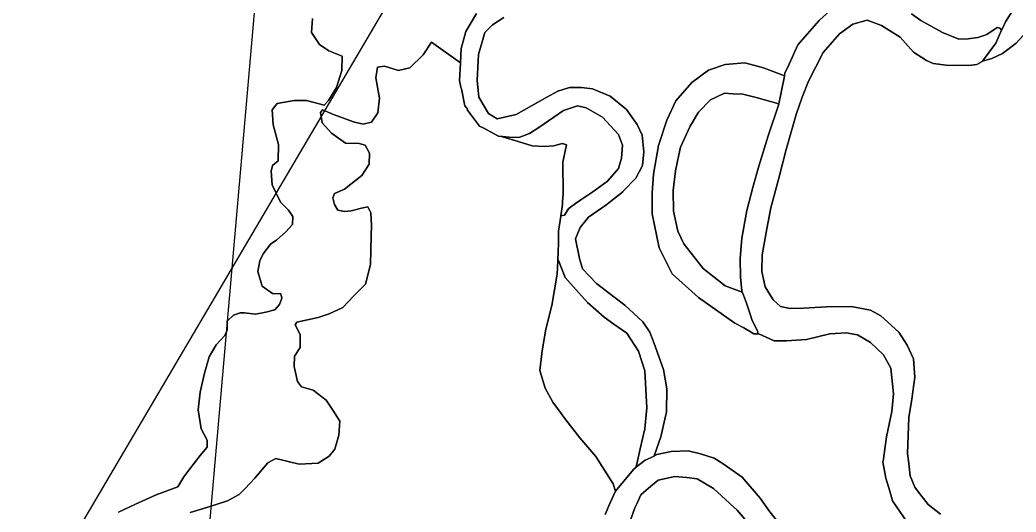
# Model space of a CAD drawing. Header units: inches. Extents: x 288635 to 1232953, y 676945 to 1655780.
# Drawn here: x 469572 to 495223, y 1199889 to 1212552 of the extents above; entities that cross this region are included whole.
import ezdxf

# ---------------------------------------------------------------- set-up
doc = ezdxf.new("R2010")
doc.units = ezdxf.units.IN
doc.header["$MEASUREMENT"] = 0
doc.layers.add('Images', color=7, linetype='Continuous')
picture_1 = doc.add_image_def('image7.jpg', size_in_pixel=(2590, 3729))
picture_2 = doc.add_image_def('image8.jpg', size_in_pixel=(2583, 3985))

msp = doc.modelspace()

# ---------------------------------------------------------------- linework, layer by layer
at = {"color": 1}
for points in [[(495597.4257, 1212358.2469), (495221.505, 1211951.8461), (494870.9843, 1211687.6856), (494601.7437, 1211555.6053), (494357.9033, 1211489.5652), (494530.3184, 1211720.7517), (494703.3439, 1211956.9261), (494850.6642, 1212292.2068), (494886.2243, 1212368.407), (494952.2644, 1212500.4872), (495155.4648, 1212830.6879), (495445.0254, 1213313.2888)], [(490437.257, 1212791.8305), (490157.8565, 1212544.18), (490155.5856, 1212541.5658), (490152.5648, 1212538.8883), (489606.4637, 1211910.2371), (489384.2132, 1211414.9361), (489269.913, 1211179.9856), (489257.0301, 1211113.339), (488723.1229, 1211319.069), (488242.1356, 1211448.5655), (487729.0546, 1211402.8454), (487302.3337, 1211260.6051), (486875.6129, 1210940.5645), (486464.132, 1210473.2036), (486230.4516, 1209970.2826), (486017.0911, 1209320.0413), (485890.0909, 1208583.4398), (485849.4508, 1208090.6788), (485849.4508, 1207562.3577), (486032.3312, 1206688.596), (486367.6119, 1206023.1147), (487043.2532, 1205413.5135), (487983.0551, 1204753.1121), (488213.8706, 1204632.4107), (488355.423, 1204543.7751), (488424.2148, 1204502.7646), (488469.1941, 1204474.9833), (488522.1108, 1204471.0146), (488547.2463, 1204469.6917), (488562.2824, 1204480.7181), (488561.7984, 1204478.9521), (488602.8442, 1204471.7264), (488990.1949, 1204293.926), (489307.6956, 1204293.926), (489822.0466, 1204332.0261), (490425.2978, 1204471.7264), (490850.7487, 1204497.1264), (491136.4992, 1204446.3263), (491473.0499, 1204255.8259), (491809.6006, 1203931.9753), (491997.1376, 1203595.795), (492066.9878, 1202935.3937), (492022.5377, 1202478.1928), (491882.8374, 1201824.1415), (491796.5496, 1201201.6365), (491793.9372, 1201182.7902), (491870.1374, 1200763.6894), (491968.1701, 1200429.6518), (492041.5877, 1200179.4882), (492422.5885, 1199627.0371)], [(492422.5885, 1199627.0371), (492041.5877, 1200179.4882), (491968.1701, 1200429.6518), (491870.1374, 1200763.6894), (491793.9372, 1201182.7902), (491796.5496, 1201201.6365), (491882.8374, 1201824.1415), (492022.5377, 1202478.1928), (492066.9878, 1202935.3937), (491997.1376, 1203595.795), (491809.6006, 1203931.9753), (491473.0499, 1204255.8259), (491136.4992, 1204446.3263), (490850.7487, 1204497.1264), (490425.2978, 1204471.7264), (489822.0466, 1204332.0261), (489307.6956, 1204293.926), (488990.1949, 1204293.926), (488602.8442, 1204471.7264), (488561.7984, 1204478.9521), (488562.2824, 1204480.7181), (488575.0511, 1204527.3125), (488418.6938, 1204840.0271), (488373.3279, 1204984.7658), (488285.3435, 1205265.478), (488174.9301, 1205541.5116), (488171.5603, 1205549.9362), (488158.3433, 1205582.9786), (488126.5932, 1205932.2293), (488120.2432, 1206414.8303), (488158.3433, 1206935.5313), (488291.6935, 1207646.7327), (488456.7939, 1208275.384), (488596.4942, 1208789.735), (488837.7946, 1209570.7866), (489115.7588, 1210385.727), (489117.1952, 1210389.9382), (489117.5896, 1210391.9784), (489255.7113, 1211106.5164), (489257.0301, 1211113.339), (489269.913, 1211179.9856), (489384.2132, 1211414.9361), (489606.4637, 1211910.2371), (490152.5648, 1212538.8883), (490155.5856, 1212541.5658), (490157.8565, 1212544.18), (490437.257, 1212791.8305)], [(495155.4648, 1212830.6879), (494952.2644, 1212500.4872), (494886.2243, 1212368.407), (494850.6642, 1212292.2068), (494806.6375, 1212337.9269), (494735.5167, 1212358.7136), (494469.6635, 1212175.3666), (494241.063, 1212099.1664), (493992.1425, 1212063.6063), (493748.302, 1212058.5263), (493327.7114, 1212226.0776), (492767.7117, 1212537.83), (492532.7612, 1212709.2804)], [(477107.1052, 1212588.0469), (477081.7052, 1212232.4462), (477284.9056, 1211917.4855), (477523.666, 1211760.0052), (477869.1067, 1211622.8449), (477864.0267, 1211246.9242), (477726.8665, 1210815.1233), (477518.586, 1210479.8427), (477406.8258, 1210363.0024), (476954.7049, 1210474.7627), (476634.6643, 1210479.8427), (476197.7834, 1210398.5625), (476070.7831, 1210236.0022), (476096.1832, 1209855.0014), (476233.3435, 1209347.0004), (476223.1834, 1208925.3596), (476075.8631, 1208808.5193), (476040.3031, 1208661.199), (476070.7831, 1208310.6783), (476279.0636, 1207863.6374), (476487.344, 1207655.357), (476599.1042, 1207497.8767), (476594.0242, 1207289.5963), (476421.3038, 1207096.5559), (476182.5434, 1206888.2755), (476035.2231, 1206791.7553), (475832.0227, 1206532.6748), (475745.6625, 1206349.7944), (475699.9424, 1206075.4739), (475811.7026, 1205699.5531), (476075.8631, 1205516.6727), (476294.3036, 1205506.5127), (476319.7036, 1205394.7525), (476258.7435, 1205232.1922), (476136.8233, 1205095.0319), (475903.1428, 1205034.0718), (475633.9023, 1204983.2717), (475354.5017, 1205018.8317), (475242.7415, 1205018.8317), (475070.0211, 1204952.7916), (474912.5408, 1204800.3913), (474912.5408, 1204571.7908), (474851.5807, 1204434.6306), (474628.0603, 1204195.8701), (474445.1799, 1203885.9895), (474323.2596, 1203464.3486), (474216.5794, 1202976.6677), (474165.7793, 1202519.4667), (474241.9795, 1202026.7058), (474394.3798, 1201737.1452), (474394.3798, 1201559.3448), (474216.5794, 1201345.9844), (473921.9388, 1200964.9836), (473794.9386, 1200797.3433), (473642.5383, 1200538.2628), (473078.6572, 1200329.9824), (472545.2561, 1200091.2219), (472108.3752, 1199882.9415)], [(472108.3752, 1199882.9415), (472545.2561, 1200091.2219), (473078.6572, 1200329.9824), (473642.5383, 1200538.2628), (473794.9386, 1200797.3433), (473921.9388, 1200964.9836), (474216.5794, 1201345.9844), (474394.3798, 1201559.3448), (474394.3798, 1201737.1452), (474241.9795, 1202026.7058), (474165.7793, 1202519.4667), (474216.5794, 1202976.6677), (474323.2596, 1203464.3486), (474445.1799, 1203885.9895), (474628.0603, 1204195.8701), (474851.5807, 1204434.6306), (474912.5408, 1204571.7908), (474912.5408, 1204800.3913), (475070.0211, 1204952.7916), (475242.7415, 1205018.8317), (475354.5017, 1205018.8317), (475633.9023, 1204983.2717), (475903.1428, 1205034.0718), (476136.8233, 1205095.0319), (476258.7435, 1205232.1922), (476319.7036, 1205394.7525), (476294.3036, 1205506.5127), (476075.8631, 1205516.6727), (475811.7026, 1205699.5531), (475699.9424, 1206075.4739), (475745.6625, 1206349.7944), (475832.0227, 1206532.6748), (476035.2231, 1206791.7553), (476182.5434, 1206888.2755), (476421.3038, 1207096.5559), (476594.0242, 1207289.5963), (476599.1042, 1207497.8767), (476487.344, 1207655.357), (476279.0636, 1207863.6374), (476070.7831, 1208310.6783), (476040.3031, 1208661.199), (476075.8631, 1208808.5193), (476223.1834, 1208925.3596), (476233.3435, 1209347.0004), (476096.1832, 1209855.0014), (476070.7831, 1210236.0022), (476197.7834, 1210398.5625), (476634.6643, 1210479.8427), (476954.7049, 1210474.7627), (477406.8258, 1210363.0024), (477518.586, 1210479.8427), (477726.8665, 1210815.1233), (477864.0267, 1211246.9242), (477869.1067, 1211622.8449), (477523.666, 1211760.0052), (477284.9056, 1211917.4855), (477081.7052, 1212232.4462), (477107.1052, 1212588.0469)], [(481331.1764, 1212720.7444), (481051.7759, 1212250.8435), (480931.1256, 1211819.0426), (480913.9695, 1211447.3273), (480173.0337, 1211980.8011), (479959.6732, 1211650.6005), (479614.2325, 1211315.3198), (479324.672, 1211249.2797), (478958.9112, 1211366.1199), (478776.0309, 1211340.7198), (478737.4017, 1211058.7267), (478828.7388, 1210542.1804), (478788.0987, 1210161.1796), (478625.5384, 1209922.4191), (478407.098, 1209866.539), (478158.1775, 1209932.5791), (477650.1764, 1210120.5395), (477365.6959, 1210242.4598), (477314.8958, 1210171.3396), (477355.5358, 1209907.1791), (477594.2963, 1209637.9385), (477954.977, 1209383.938), (478305.4977, 1209373.778), (478457.8981, 1209328.0579), (478574.7383, 1209124.8575), (478564.5783, 1208840.3769), (478376.6179, 1208545.7364), (477929.9779, 1208194.2802), (477673.6687, 1208084.4333), (477633.0286, 1207977.7531), (477673.6687, 1207799.9528), (477754.9488, 1207657.7125), (477927.6692, 1207622.1524), (478100.3895, 1207642.4725), (478364.55, 1207708.5126), (478532.1904, 1207738.9926), (478608.3905, 1207591.6724), (478628.7106, 1207261.4717), (478618.5506, 1206997.3112), (478602.0405, 1206261.9797), (478471.4419, 1205750.8037), (478171.7213, 1205456.1631), (477887.2408, 1205156.4425), (477536.7201, 1204988.8021), (477252.2395, 1204892.282), (476698.5184, 1204775.4417), (476662.9583, 1204704.3216), (476784.8786, 1204460.4811), (476784.8786, 1204120.1204), (476642.6383, 1203901.68), (476637.5583, 1203632.4394), (476718.8384, 1203251.4387), (476825.5186, 1203109.1984), (477120.1592, 1203022.8382), (477455.4399, 1202768.8377), (477633.2402, 1202514.8372), (477805.9606, 1202225.2766), (477785.6406, 1201864.5959), (477684.0403, 1201508.9952), (477536.7201, 1201331.1948), (477252.2395, 1201148.3145), (476764.5585, 1201122.9144), (476165.1173, 1201265.1547), (475951.7569, 1201158.4745), (475621.5562, 1200762.2337), (475372.6357, 1200498.0732), (475215.1554, 1200340.5928), (474915.4348, 1200178.0325), (474382.0337, 1200010.3922), (473955.3129, 1199878.3119)], [(482036.0278, 1212612.7942), (481737.9883, 1212428.8975), (481546.0185, 1212230.7351), (481380.9182, 1211665.584), (481342.8181, 1211005.1827), (481387.2682, 1210567.0318), (481634.9187, 1210147.931), (481863.5192, 1210008.2307), (482352.4702, 1210122.5309), (482746.1709, 1210344.7813), (483139.8717, 1210560.6818), (483425.6223, 1210719.4321), (483724.0729, 1210814.6823), (484028.8735, 1210814.6823), (484314.6241, 1210782.9322), (484771.825, 1210586.0818), (485190.9258, 1210249.5312), (485463.9764, 1209862.1804), (485595.3423, 1209589.5267), (485633.4423, 1209157.7258), (485601.6923, 1208802.1251), (485430.2419, 1208478.2745), (485100.0413, 1208135.3738), (485099.2458, 1208134.7512), (485094.7496, 1208130.0821), (484656.5987, 1207787.1814), (484214.2145, 1207477.5125), (483995.1391, 1207214.622), (483874.4888, 1206922.5214), (483982.439, 1206414.5204), (484058.6392, 1206147.8198), (484420.5899, 1205766.8191), (484903.1909, 1205398.5183), (485150.8414, 1205214.368), (485608.0423, 1204782.5671), (485792.1927, 1204522.2166), (485906.4929, 1204230.116), (486141.4434, 1203557.0146), (486230.3435, 1203061.7137), (486217.6435, 1202464.8125), (486071.5932, 1201823.4612), (485907.5902, 1201337.7599), (485906.4929, 1201334.5102), (485902.3409, 1201332.5939), (485902.2985, 1201332.4682), (485901.2012, 1201329.2185), (485674.4919, 1201224.5834), (485418.4844, 1201024.5776), (485419.4439, 1201026.4847), (485450.3503, 1201087.918), (485545.6005, 1201519.7189), (485666.2507, 1202034.0699), (485717.0508, 1202567.471), (485659.9007, 1203526.3229), (485501.1504, 1204027.9739), (485202.6998, 1204491.5248), (484866.1491, 1204726.4753), (484612.1486, 1204904.2757), (484186.6978, 1205278.9264), (483964.4473, 1205532.9269), (483608.8466, 1205926.6277), (483437.3963, 1206358.4286), (483424.0372, 1206353.7285), (483418.9485, 1206351.9382), (483434.1885, 1206616.0987), (483437.3963, 1206773.2812), (483437.3963, 1206936.2797), (483441.2357, 1206961.41), (483444.3485, 1207113.9397), (483496.8825, 1207504.7732), (483501.613, 1207505.8904), (483502.1741, 1207510.0649), (483598.1919, 1207532.741), (483710.4468, 1207704.6313), (483713.9267, 1207707.1487), (483715.7385, 1207709.923), (483875.5805, 1207825.5533), (484014.1891, 1207925.8234), (484325.3397, 1208129.0238), (484698.0884, 1208400.6881), (484986.7994, 1208733.3333), (485062.9995, 1208993.6838), (485088.3996, 1209330.2345), (484988.7837, 1209602.8882), (484576.0329, 1210053.7391), (484156.9321, 1210288.6895), (483928.3316, 1210345.8397), (483566.3809, 1210225.1894), (483185.3801, 1209958.4889), (482956.7797, 1209799.7386), (482690.0791, 1209628.2882), (482442.4286, 1209539.388), (482258.2783, 1209526.688), (481997.4209, 1209549.5703), (481977.2338, 1209551.3411), (481896.3276, 1209558.4381), (481498.0323, 1209778.5486), (481407.2644, 1209821.5851), (481097.3838, 1210227.9859), (481084.5662, 1210272.6532), (481032.7258, 1210345.8397), (480939.3968, 1210778.5467), (480929.7435, 1210812.1871), (480929.7435, 1210823.3029), (480893.0255, 1210993.541), (480913.5629, 1211438.5183), (480913.9695, 1211447.3273), (480931.1256, 1211819.0426), (481051.7759, 1212250.8435), (481331.1764, 1212720.7444)], [(489457.3437, 1199177.7603), (488883.3026, 1199899.1217), (488634.3821, 1200249.6424), (488167.0211, 1200788.1235), (487679.3402, 1201133.5642), (487450.7397, 1201275.8045), (487095.139, 1201387.5647), (486780.1784, 1201468.8449), (486343.2975, 1201443.4448), (485972.4568, 1201367.2447), (485907.5902, 1201337.7599), (486071.5932, 1201823.4612), (486217.6435, 1202464.8125), (486230.3435, 1203061.7137), (486141.4434, 1203557.0146), (485906.4929, 1204230.116), (485792.1927, 1204522.2166), (485608.0423, 1204782.5671), (485150.8414, 1205214.368), (484903.1909, 1205398.5183), (484420.5899, 1205766.8191), (484058.6392, 1206147.8198), (483982.439, 1206414.5204), (483874.4888, 1206922.5214), (483995.1391, 1207214.622), (484214.2145, 1207477.5125), (484656.5987, 1207787.1814), (485094.7496, 1208130.0821), (485099.2458, 1208134.7512), (485100.0413, 1208135.3738), (485430.2419, 1208478.2745), (485601.6923, 1208802.1251), (485633.4423, 1209157.7258), (485595.3423, 1209589.5267), (485463.9764, 1209862.1804), (485190.9258, 1210249.5312), (484771.825, 1210586.0818), (484314.6241, 1210782.9322), (484028.8735, 1210814.6823), (483724.0729, 1210814.6823), (483425.6223, 1210719.4321), (483139.8717, 1210560.6818), (482746.1709, 1210344.7813), (482352.4702, 1210122.5309), (481863.5192, 1210008.2307), (481634.9187, 1210147.931), (481387.2682, 1210567.0318), (481342.8181, 1211005.1827), (481380.9182, 1211665.584), (481546.0185, 1212230.7351), (481737.9883, 1212428.8975), (482036.0278, 1212612.7942)], [(492532.7612, 1212709.2804), (492767.7117, 1212537.83), (493327.7114, 1212226.0776), (493748.302, 1212058.5263), (493992.1425, 1212063.6063), (494241.063, 1212099.1664), (494469.6635, 1212175.3666), (494735.5167, 1212358.7136), (494806.6375, 1212337.9269), (494850.6642, 1212292.2068), (494703.3439, 1211956.9261), (494530.3184, 1211720.7517), (494357.9033, 1211489.5652), (494355.663, 1211488.365), (494352.6116, 1211484.2735), (494210.3713, 1211408.0733), (494002.0909, 1211382.6733), (493422.9697, 1211387.7533), (493087.689, 1211433.4734), (492914.8203, 1211503.8363), (492578.2696, 1211726.0867), (492235.3689, 1212107.0875), (491757.5065, 1212405.9594), (491390.8172, 1212545.2383), (491016.1665, 1212443.6381), (490675.0718, 1212190.9754), (490253.1067, 1211712.3284), (489878.4559, 1210975.7269), (489713.0381, 1210560.3302), (489560.6378, 1210122.1794), (489300.2873, 1209220.4776), (489109.7869, 1208483.8761), (488906.5865, 1207715.5245), (488804.9863, 1207175.7735), (488684.336, 1206509.0221), (488677.986, 1206077.2213), (488760.5362, 1205683.5205), (488970.0866, 1205353.3198), (489160.587, 1205181.8695), (489401.8875, 1205131.0694), (489751.1382, 1205137.4194), (490341.6893, 1205169.1695), (490976.6906, 1205181.8695), (491471.9916, 1205080.2693), (491738.6921, 1204934.219), (492202.2431, 1204521.4682), (492418.1435, 1204184.9175), (492580.2805, 1203836.0372), (492618.3806, 1203359.7862), (492535.8304, 1202794.6351), (492459.6302, 1202318.3842), (492427.8802, 1201397.6323), (492450.9323, 1201206.9282), (492497.7303, 1200819.7812), (492612.0305, 1200534.0306), (492687.3925, 1200434.9435), (492954.9312, 1200083.1797), (493278.7819, 1199835.5292)], [(493278.7819, 1199835.5292), (492954.9312, 1200083.1797), (492687.3925, 1200434.9435), (492612.0305, 1200534.0306), (492497.7303, 1200819.7812), (492450.9323, 1201206.9282), (492427.8802, 1201397.6323), (492459.6302, 1202318.3842), (492535.8304, 1202794.6351), (492618.3806, 1203359.7862), (492580.2805, 1203836.0372), (492418.1435, 1204184.9175), (492202.2431, 1204521.4682), (491738.6921, 1204934.219), (491471.9916, 1205080.2693), (490976.6906, 1205181.8695), (490341.6893, 1205169.1695), (489751.1382, 1205137.4194), (489401.8875, 1205131.0694), (489160.587, 1205181.8695), (488970.0866, 1205353.3198), (488760.5362, 1205683.5205), (488677.986, 1206077.2213), (488684.336, 1206509.0221), (488804.9863, 1207175.7735), (488906.5865, 1207715.5245), (489109.7869, 1208483.8761), (489300.2873, 1209220.4776), (489560.6378, 1210122.1794), (489713.0381, 1210560.3302), (489878.4559, 1210975.7269), (490253.1067, 1211712.3284), (490675.0718, 1212190.9754), (491016.1665, 1212443.6381), (491390.8172, 1212545.2383), (491757.5065, 1212405.9594), (492235.3689, 1212107.0875), (492578.2696, 1211726.0867), (492914.8203, 1211503.8363), (493087.689, 1211433.4734), (493422.9697, 1211387.7533), (494002.0909, 1211382.6733), (494210.3713, 1211408.0733), (494352.6116, 1211484.2735), (494355.663, 1211488.365), (494357.9033, 1211489.5652), (494601.7437, 1211555.6053), (494870.9843, 1211687.6856), (495221.505, 1211951.8461), (495597.4257, 1212358.2469)], [(473955.3129, 1199878.3119), (474382.0337, 1200010.3922), (474915.4348, 1200178.0325), (475215.1554, 1200340.5928), (475372.6357, 1200498.0732), (475621.5562, 1200762.2337), (475951.7569, 1201158.4745), (476165.1173, 1201265.1547), (476764.5585, 1201122.9144), (477252.2395, 1201148.3145), (477536.7201, 1201331.1948), (477684.0403, 1201508.9952), (477785.6406, 1201864.5959), (477805.9606, 1202225.2766), (477633.2402, 1202514.8372), (477455.4399, 1202768.8377), (477120.1592, 1203022.8382), (476825.5186, 1203109.1984), (476718.8384, 1203251.4387), (476637.5583, 1203632.4394), (476642.6383, 1203901.68), (476784.8786, 1204120.1204), (476784.8786, 1204460.4811), (476662.9583, 1204704.3216), (476698.5184, 1204775.4417), (477252.2395, 1204892.282), (477536.7201, 1204988.8021), (477887.2408, 1205156.4425), (478171.7213, 1205456.1631), (478471.4419, 1205750.8037), (478602.0405, 1206261.9797), (478618.5506, 1206997.3112), (478628.7106, 1207261.4717), (478608.3905, 1207591.6724), (478532.1904, 1207738.9926), (478364.55, 1207708.5126), (478100.3895, 1207642.4725), (477927.6692, 1207622.1524), (477754.9488, 1207657.7125), (477673.6687, 1207799.9528), (477633.0286, 1207977.7531), (477673.6687, 1208084.4333), (477929.9779, 1208194.2802), (478376.6179, 1208545.7364), (478564.5783, 1208840.3769), (478574.7383, 1209124.8575), (478457.8981, 1209328.0579), (478305.4977, 1209373.778), (477954.977, 1209383.938), (477594.2963, 1209637.9385), (477355.5358, 1209907.1791), (477314.8958, 1210171.3396), (477365.6959, 1210242.4598), (477650.1764, 1210120.5395), (478158.1775, 1209932.5791), (478407.098, 1209866.539), (478625.5384, 1209922.4191), (478788.0987, 1210161.1796), (478828.7388, 1210542.1804), (478737.4017, 1211058.7267), (478776.0309, 1211340.7198), (478958.9112, 1211366.1199), (479324.672, 1211249.2797), (479614.2325, 1211315.3198), (479959.6732, 1211650.6005), (480173.0337, 1211980.8011), (480913.9695, 1211447.3273), (480913.5629, 1211438.5183), (480913.5629, 1211438.5183), (480893.0255, 1210993.541), (480929.7435, 1210823.3029), (480929.7435, 1210812.1871), (480939.3968, 1210778.5467), (481032.7258, 1210345.8397), (481084.5662, 1210272.6532), (481097.3838, 1210227.9859), (481407.2644, 1209821.5851), (481498.0323, 1209778.5486), (481896.3276, 1209558.4381), (481977.2338, 1209551.3411), (481997.4209, 1209549.5703), (482001.8373, 1209547.4763), (482398.0781, 1209420.476), (482763.8388, 1209313.7958), (483083.8795, 1209293.4758), (483307.3999, 1209313.7958), (483546.1604, 1209374.7559), (483647.7606, 1209334.1158), (483551.2404, 1208892.155), (483561.4004, 1208079.3533), (483547.2744, 1207882.7657), (483541.5354, 1207802.8981), (483502.1741, 1207510.0649), (483501.613, 1207505.8904), (483496.8825, 1207504.7732), (483444.3485, 1207113.9397), (483441.2357, 1206961.41), (483437.3963, 1206936.2797), (483437.3963, 1206773.2812), (483434.1885, 1206616.0987), (483418.9485, 1206351.9382), (483424.0372, 1206353.7285), (483403.9201, 1206006.7092), (483271.8399, 1205204.0676), (483114.3595, 1204594.4664), (483017.8393, 1204040.7452), (482961.9592, 1203532.7442), (483094.0395, 1203080.6233), (483297.2399, 1202714.8626), (483627.4406, 1202262.7417), (483988.1213, 1201800.4608), (484399.6021, 1201322.9398), (484846.643, 1200616.8184), (484907.6031, 1200428.858), (484760.2828, 1200113.8974), (484638.3626, 1199829.4168)], [(484638.3626, 1199829.4168), (484760.2828, 1200113.8974), (484907.6031, 1200428.858), (485367.9356, 1200986.2439), (485419.4439, 1201026.4847), (485418.4844, 1201024.5776), (485674.4919, 1201224.5834), (485901.2012, 1201329.2185), (485902.2985, 1201332.4682), (485902.3409, 1201332.5939), (485906.4929, 1201334.5102), (485907.5902, 1201337.7599), (485972.4568, 1201367.2447), (486343.2975, 1201443.4448), (486780.1784, 1201468.8449), (487095.139, 1201387.5647), (487450.7397, 1201275.8045), (487679.3402, 1201133.5642), (488167.0211, 1200788.1235), (488634.3821, 1200249.6424), (488883.3026, 1199899.1217), (489457.3437, 1199177.7603)], [(488344.8215, 1199584.1611), (488040.0209, 1199934.6818), (487841.1566, 1200118.5059), (487435.4997, 1200493.4829), (487013.8588, 1200742.4034), (486744.6183, 1200777.9635), (486439.8177, 1200803.3635), (486008.0168, 1200711.9233), (485759.0963, 1200503.6429), (485560.9759, 1200330.9226), (485464.4229, 1200118.5059), (485408.5756, 1199995.6419), (485119.0151, 1199187.9203)], [(485119.0151, 1199187.9203), (485408.5756, 1199995.6419), (485464.4229, 1200118.5059), (485560.9759, 1200330.9226), (485759.0963, 1200503.6429), (486008.0168, 1200711.9233), (486439.8177, 1200803.3635), (486744.6183, 1200777.9635), (487013.8588, 1200742.4034), (487435.4997, 1200493.4829), (487841.1566, 1200118.5059), (488040.0209, 1199934.6818), (488344.8215, 1199584.1611)]]:
    msp.add_lwpolyline(points, dxfattribs=at)
for points in [[(489255.7113, 1211106.5164), (489117.5896, 1210391.9784), (488529.9727, 1210554.9146), (488186.2555, 1210640.8439), (487927.175, 1210651.0039), (487713.8145, 1210666.244), (487353.1338, 1210493.5236), (487048.3332, 1210178.563), (486829.8928, 1209817.8823), (486580.9723, 1209279.4012), (486538.6419, 1209084.0304), (486448.892, 1208669.8), (486393.0119, 1208161.7989), (486398.0919, 1207628.3979), (486514.9321, 1207120.3969), (486667.3325, 1206790.1962), (486952.9052, 1206428.8592), (487165.1734, 1206160.2749), (487734.1346, 1205708.154), (488171.5603, 1205549.9362), (488174.9301, 1205541.5116), (488285.3435, 1205265.478), (488373.3279, 1204984.7658), (488418.6938, 1204840.0271), (488575.0511, 1204527.3125), (488562.2824, 1204480.7181), (488547.2463, 1204469.6917), (488522.1108, 1204471.0146), (488469.1941, 1204474.9833), (488424.2148, 1204502.7646), (488355.423, 1204543.7751), (488213.8706, 1204632.4107), (487983.0551, 1204753.1121), (487043.2532, 1205413.5135), (486367.6119, 1206023.1147), (486032.3312, 1206688.596), (485849.4508, 1207562.3577), (485849.4508, 1208090.6788), (485890.0909, 1208583.4398), (486017.0911, 1209320.0413), (486230.4516, 1209970.2826), (486464.132, 1210473.2036), (486875.6129, 1210940.5645), (487302.3337, 1211260.6051), (487729.0546, 1211402.8454), (488242.1356, 1211448.5655), (488723.1229, 1211319.069), (489257.0301, 1211113.339), (489255.7113, 1211106.5164)], [(488158.3433, 1205582.9786), (488171.5603, 1205549.9362), (487734.1346, 1205708.154), (487165.1734, 1206160.2749), (486952.9052, 1206428.8592), (486667.3325, 1206790.1962), (486514.9321, 1207120.3969), (486398.0919, 1207628.3979), (486393.0119, 1208161.7989), (486448.892, 1208669.8), (486538.6419, 1209084.0304), (486580.9723, 1209279.4012), (486829.8928, 1209817.8823), (487048.3332, 1210178.563), (487353.1338, 1210493.5236), (487713.8145, 1210666.244), (487927.175, 1210651.0039), (488186.2555, 1210640.8439), (488529.9727, 1210554.9146), (489117.5896, 1210391.9784), (489117.1952, 1210389.9382), (489115.7588, 1210385.727), (488837.7946, 1209570.7866), (488596.4942, 1208789.735), (488456.7939, 1208275.384), (488291.6935, 1207646.7327), (488158.3433, 1206935.5313), (488120.2432, 1206414.8303), (488126.5932, 1205932.2293), (488158.3433, 1205582.9786)], [(484988.7837, 1209602.8882), (485088.3996, 1209330.2345), (485062.9995, 1208993.6838), (484986.7994, 1208733.3333), (484698.0884, 1208400.6881), (484325.3397, 1208129.0238), (484014.1891, 1207925.8234), (483875.5805, 1207825.5533), (483715.7385, 1207709.923), (483713.9267, 1207707.1487), (483710.4468, 1207704.6313), (483598.1919, 1207532.741), (483502.1741, 1207510.0649), (483541.5354, 1207802.8981), (483547.2744, 1207882.7657), (483561.4004, 1208079.3533), (483551.2404, 1208892.155), (483647.7606, 1209334.1158), (483546.1604, 1209374.7559), (483307.3999, 1209313.7958), (483083.8795, 1209293.4758), (482763.8388, 1209313.7958), (482398.0781, 1209420.476), (482001.8373, 1209547.4763), (481997.4209, 1209549.5703), (482258.2783, 1209526.688), (482442.4286, 1209539.388), (482690.0791, 1209628.2882), (482956.7797, 1209799.7386), (483185.3801, 1209958.4889), (483566.3809, 1210225.1894), (483928.3316, 1210345.8397), (484156.9321, 1210288.6895), (484576.0329, 1210053.7391), (484988.7837, 1209602.8882)], [(485367.9356, 1200986.2439), (484907.6031, 1200428.858), (484846.643, 1200616.8184), (484399.6021, 1201322.9398), (483988.1213, 1201800.4608), (483627.4406, 1202262.7417), (483297.2399, 1202714.8626), (483094.0395, 1203080.6233), (482961.9592, 1203532.7442), (483017.8393, 1204040.7452), (483114.3595, 1204594.4664), (483271.8399, 1205204.0676), (483403.9201, 1206006.7092), (483424.0372, 1206353.7285), (483437.3963, 1206358.4286), (483608.8466, 1205926.6277), (483964.4473, 1205532.9269), (484186.6978, 1205278.9264), (484612.1486, 1204904.2757), (484866.1491, 1204726.4753), (485202.6998, 1204491.5248), (485501.1504, 1204027.9739), (485659.9007, 1203526.3229), (485717.0508, 1202567.471), (485666.2507, 1202034.0699), (485545.6005, 1201519.7189), (485450.3503, 1201087.918), (485419.4439, 1201026.4847), (485367.9356, 1200986.2439)]]:
    msp.add_lwpolyline(points, close=True, dxfattribs=at)

# ---------------------------------------------------------------- pictures from other files: only their frames are drawn
at = {"layer": 'Images'}
image = msp.add_image(picture_1, insert=(433468.3601, 1220693.3743), size_in_units=(43179.7771, 62168.876), rotation=-30.500541912, dxfattribs=at)
image.dxf.flags = 7
image = msp.add_image(picture_2, insert=(427108.5363, 1154462.5647), size_in_units=(43232.8973, 66698.8369), rotation=-4.99958309, dxfattribs=at)
image.dxf.flags = 7

doc.saveas('drawing.dxf')
